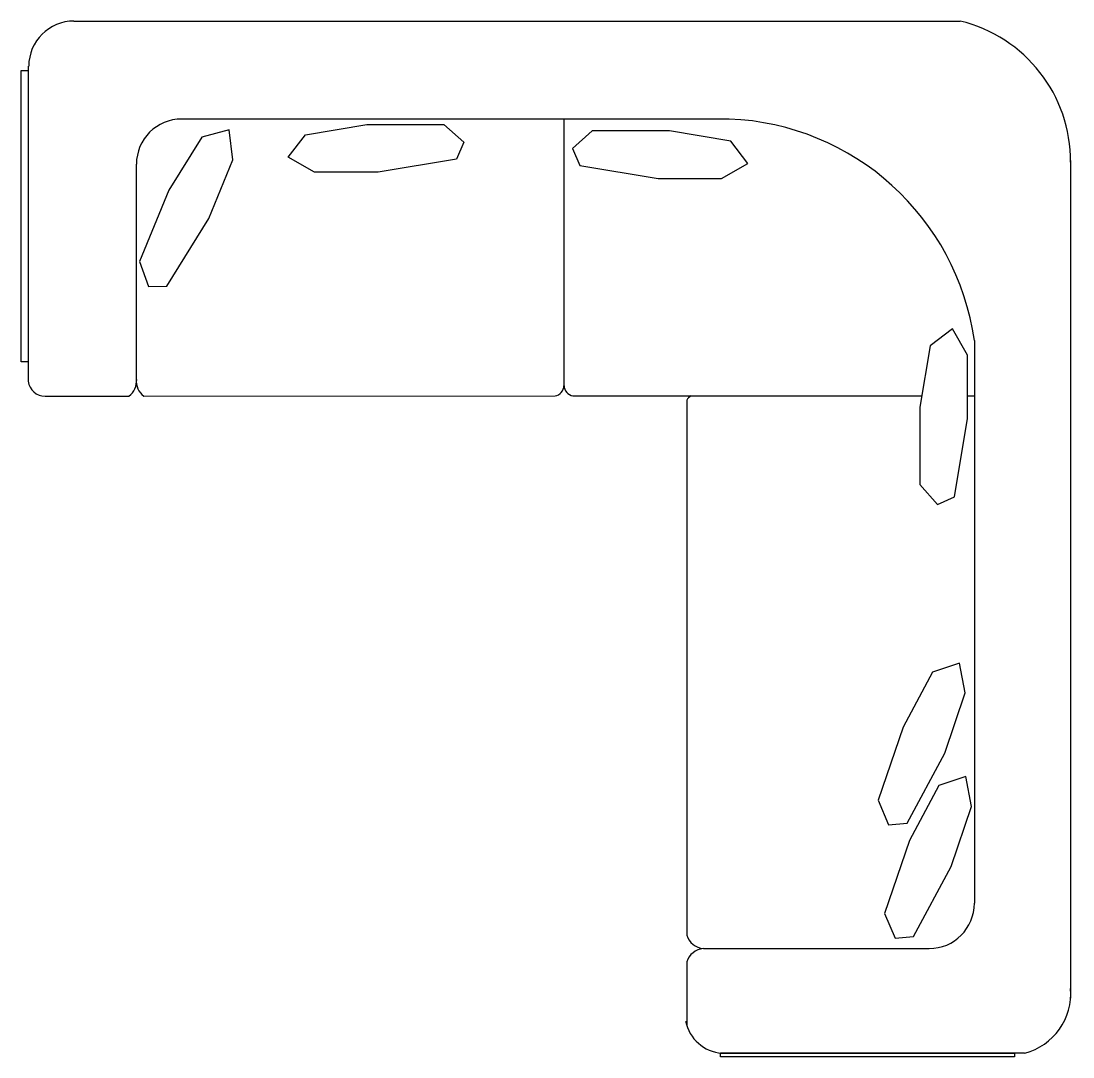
# Model space of a CAD drawing. Header units: centimetres. Extents: x 9709.28 to 9711.86, y 18.48 to 21.02.
import ezdxf

# ---------------------------------------------------------------- set-up
doc = ezdxf.new("R2010")
doc.units = ezdxf.units.CM

# ---------------------------------------------------------------- blocks, each defined once
blk = doc.blocks.new('A$C52764F6E')
at = {"color": 7}
for p, q in [((-354.89, 279.06), (-354.89, 202.43)), ((-184.35, 266.23), (-317.58, 266.23)), ((-224.56, 266.23), (-224.56, 201.36)), ((-328.58, 201.95), (-328.58, 255.23)), ((-124.72, 212.33), (-124.72, 75.47)), ((-350.79, 198.81), (-330.39, 198.82)), ((-326.78, 198.82), (-226.71, 198.86)), ((-222.41, 198.86), (-137.53, 198.9)), ((-194.69, 197.85), (-194.69, 67.72)), ((-126.4, 198.9), (-124.72, 198.9)), ((-190.65, 64.47), (-135.72, 64.47)), ((-194.69, 61.22), (-194.69, 45.69)), ((-112.48, 39.01), (-186.44, 39.01))]:
    blk.add_line(p, q, dxfattribs=at)
for points in [[(-343.77, 290.06), (-128.18, 290.06)], [(-101.3, 256.16), (-101.3, 52.39)]]:
    blk.add_lwpolyline(points)
for points in [[(-356.65, 278.05), (-354.89, 278.05), (-354.89, 207.16), (-356.65, 207.16)], [(-186.44, 39.01), (-114.95, 39.01), (-114.95, 38.11), (-186.44, 38.11)]]:
    blk.add_lwpolyline(points, close=True, dxfattribs=at)
for points in [[(-269.8, 253.32), (-285.22, 253.32), (-291.63, 256.95), (-287.45, 262.42), (-272.52, 264.92), (-253.75, 264.92), (-248.91, 260.61), (-250.73, 256.5), (-269.8, 253.32)], [(-310.97, 242.02), (-305.11, 256.29), (-306.03, 263.59), (-312.67, 261.81), (-320.66, 248.95), (-327.79, 231.58), (-325.64, 225.47), (-321.15, 225.58), (-310.97, 242.02)], [(-201.63, 251.77), (-186.21, 251.77), (-179.81, 255.4), (-183.98, 260.87), (-198.91, 263.37), (-217.69, 263.37), (-222.52, 259.06), (-220.71, 254.95), (-201.63, 251.77)], [(-126.4, 193.4), (-126.4, 208.82), (-130.03, 215.23), (-135.5, 211.05), (-137.99, 196.12), (-137.99, 177.35), (-133.68, 172.51), (-129.58, 174.32), (-126.4, 193.4)], [(-131.94, 112.03), (-126.98, 126.63), (-128.35, 133.87), (-134.87, 131.68), (-142.04, 118.34), (-148.09, 100.57), (-145.57, 94.6), (-141.09, 95), (-131.94, 112.03)], [(-130.4, 84.46), (-125.44, 99.06), (-126.81, 106.29), (-133.33, 104.1), (-140.5, 90.77), (-146.55, 72.99), (-144.02, 67.03), (-139.55, 67.42), (-130.4, 84.46)]]:
    blk.add_lwpolyline(points, dxfattribs=at)
for centre, radius, start, end in [((-343.77, 279.06), 11, 90, 180), ((-136.4, 255.93), 35.1, 359.6252, 76.4633), ((-317.58, 255.23), 11, 90, 180), ((-186.8, 203.58), 62.69, 8.0215, 87.7588), ((-350.79, 202.94), 4.13, 187.0799, 270), ((-333, 202.41), 4.44, 305.9615, 6.0393), ((-324.17, 202.41), 4.44, 173.9607, 234.0385), ((-227.24, 201.49), 2.68, 281.3954, 357.1413), ((-221.87, 201.49), 2.68, 182.8587, 258.4211), ((-192.36, 196.49), 2.7, 117.8423, 149.745), ((-135.72, 75.47), 11, 270, 0), ((-190.21, 69.15), 4.71, 197.7658, 264.587), ((-190.21, 59.78), 4.71, 95.413, 162.2342), ((-116.29, 53.56), 15.04, 284.7045, 4.4761), ((-185.32, 48.88), 9.9, 192.2507, 265.2823)]:
    blk.add_arc(centre, radius, start, end, dxfattribs=at)

msp = doc.modelspace()

# ---------------------------------------------------------------- block references
at = {"color": 3, "xscale": 0.01009808817276104, "yscale": 0.01009808817276104, "zscale": 0.01009808817276104}
msp.add_blockref('A$C52764F6E', (9712.8803, 18.0947), dxfattribs=at)

doc.saveas('drawing.dxf')
